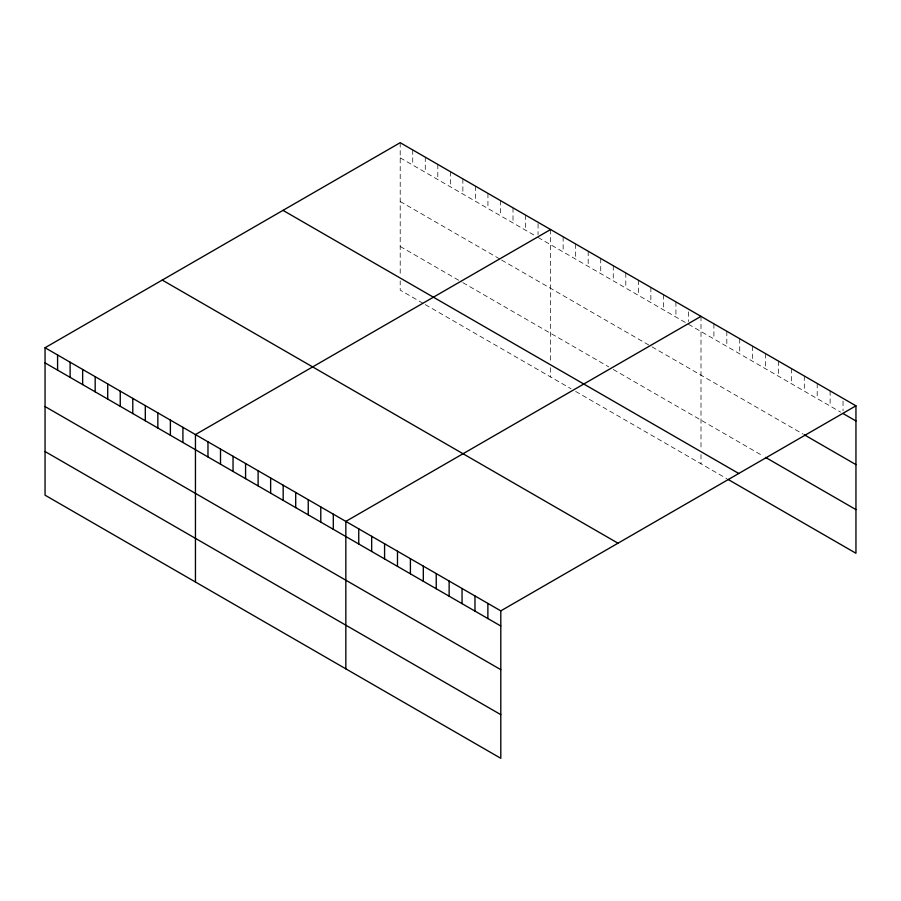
<?xml version="1.0" encoding="UTF-8"?>
<svg xmlns="http://www.w3.org/2000/svg" width="901" height="901" viewBox="0 0 901 901"><rect width="100%" height="100%" fill="white"/><g stroke="black" fill="none" stroke-linecap="round" stroke-linejoin="round"><path stroke-width="0.68" stroke-dasharray="4.5 3.38" d="M400.202 157.844L534.653 235.465M538.066 237.436L686.19 322.952M688.465 324.27L840.689 412.151M400.202 201.497L500.472 259.387M501.609 260.051L650.86 346.221M652.009 346.874L803.129 434.124M400.202 246.48L461.729 282.002M462.866 282.655L608.704 366.853M613.266 369.489L763.215 456.064M422.997 303.288L400.202 290.133L400.202 280.875M425.272 304.606L571.11 388.804M575.671 391.439L726.825 478.701M843.032 401.114L843.032 410.755M830.125 390.91L830.125 406.058M817.207 383.454L817.207 398.602M804.3 375.999L804.3 391.147M791.382 368.543L791.382 383.691M778.475 361.087L778.475 376.235M765.557 353.631L765.557 368.779M752.65 346.175L752.65 361.324M739.732 338.72L739.732 353.868M726.825 331.264L726.825 346.412M713.907 323.808L713.907 338.956M701.001 316.352L701.001 449.239M701.001 454.532L701.001 463.801M688.465 311.87L688.465 321.511M675.93 301.88L675.93 317.039M663.395 294.65L663.395 309.798M650.86 287.408L650.86 302.567M638.336 280.177L638.336 295.325M625.801 272.935L625.801 288.095M613.266 265.705L613.266 280.853M600.73 258.463L600.73 273.622M588.195 251.233L588.195 266.381M575.671 244.002L575.671 259.15M563.136 236.76L563.136 251.908M550.601 229.53L550.601 362.416M550.601 367.709L550.601 376.967M538.066 223.662L538.066 234.688M525.531 215.057L525.531 230.206M513.007 207.816L513.007 222.964M500.472 200.585L500.472 215.733M487.937 193.343L487.937 208.491M475.401 186.113L475.401 201.261M462.866 178.871L462.866 194.03M450.342 171.641L450.342 186.789M437.807 164.399L437.807 179.558M425.272 157.168L425.272 172.316M412.737 149.926L412.737 165.086M400.202 142.696L400.202 275.582"/><path stroke-width="1.35" d="M45.05 347.741L500.798 610.867L500.798 758.304L45.05 495.178L45.05 347.741L400.202 142.696L855.95 405.822L855.95 553.259L727.997 479.388M550.601 229.53L195.449 434.575L195.449 582.012M701.001 316.352L345.838 521.397L345.838 668.846M500.798 610.867L855.95 405.822M843.032 413.514L855.95 420.97M804.3 434.8L855.95 464.623M765.557 457.415L855.95 509.606M283.004 210.361L738.752 473.487M162.248 280.076L617.996 543.202M45.05 362.889L500.798 626.015M45.05 406.554L500.798 669.668M45.05 451.525L500.798 714.651M487.88 603.411L487.88 618.559M474.973 595.955L474.973 611.103M462.055 588.499L462.055 603.647M449.137 581.044L449.137 596.192M436.23 573.588L436.23 588.736M423.312 566.132L423.312 581.28M410.405 558.676L410.405 573.824M397.487 551.221L397.487 566.369M384.581 543.765L384.581 558.924M371.662 536.309L371.662 551.468M358.756 528.853L358.756 544.013M333.302 514.167L333.302 529.315M320.779 506.936L320.779 522.084M308.243 499.695L308.243 514.843M295.708 492.464L295.708 507.612M283.173 485.222L283.173 500.37M270.638 477.992L270.638 493.14M258.114 470.75L258.114 485.898M245.579 463.519L245.579 478.668M233.044 456.278L233.044 471.426M220.508 449.047L220.508 464.195M207.973 441.805L207.973 456.965M182.914 427.333L182.914 442.492M170.379 420.103L170.379 435.251M157.844 412.861L157.844 428.02M145.309 405.63L145.309 420.778M132.785 398.388L132.785 413.548M120.25 391.158L120.25 406.306M107.715 383.927L107.715 399.075M95.179 376.686L95.179 391.834M82.644 369.455L82.644 384.603M70.12 362.213L70.12 377.361M57.585 354.983L57.585 370.131"/></g></svg>
